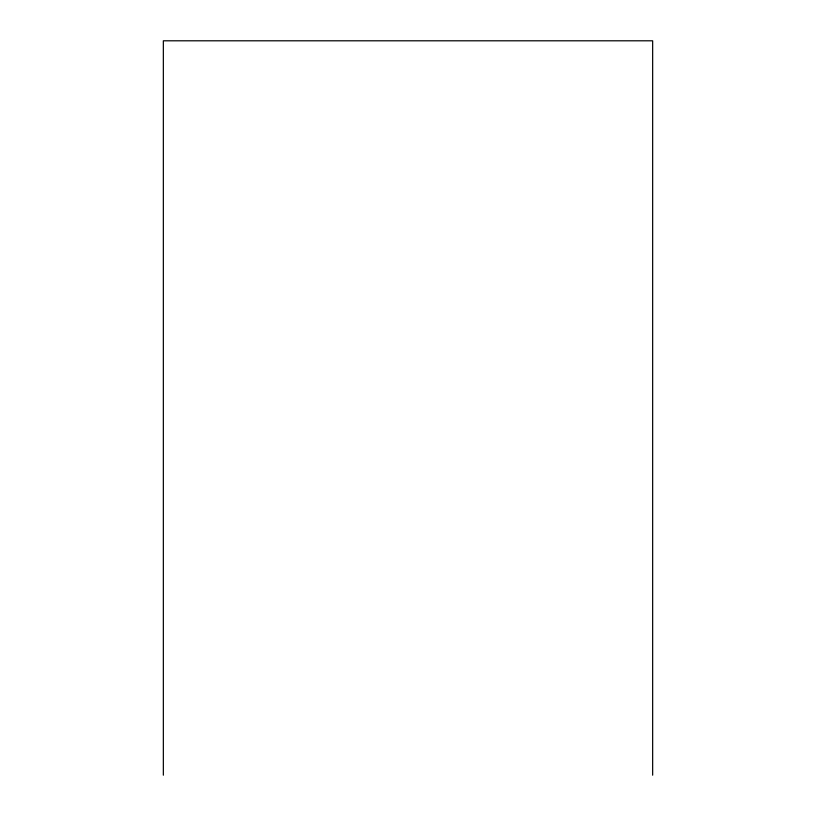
<?xml version="1.0" encoding="UTF-8"?>
<svg xmlns="http://www.w3.org/2000/svg" width="816" height="816" viewBox="0 0 816 816"><rect width="100%" height="100%" fill="white"/><g stroke="black" fill="none" stroke-linecap="round" stroke-linejoin="round"><path stroke-width="1.22" d="M652.657 775.2L652.657 40.8L163.343 40.8L163.343 775.2"/></g></svg>
